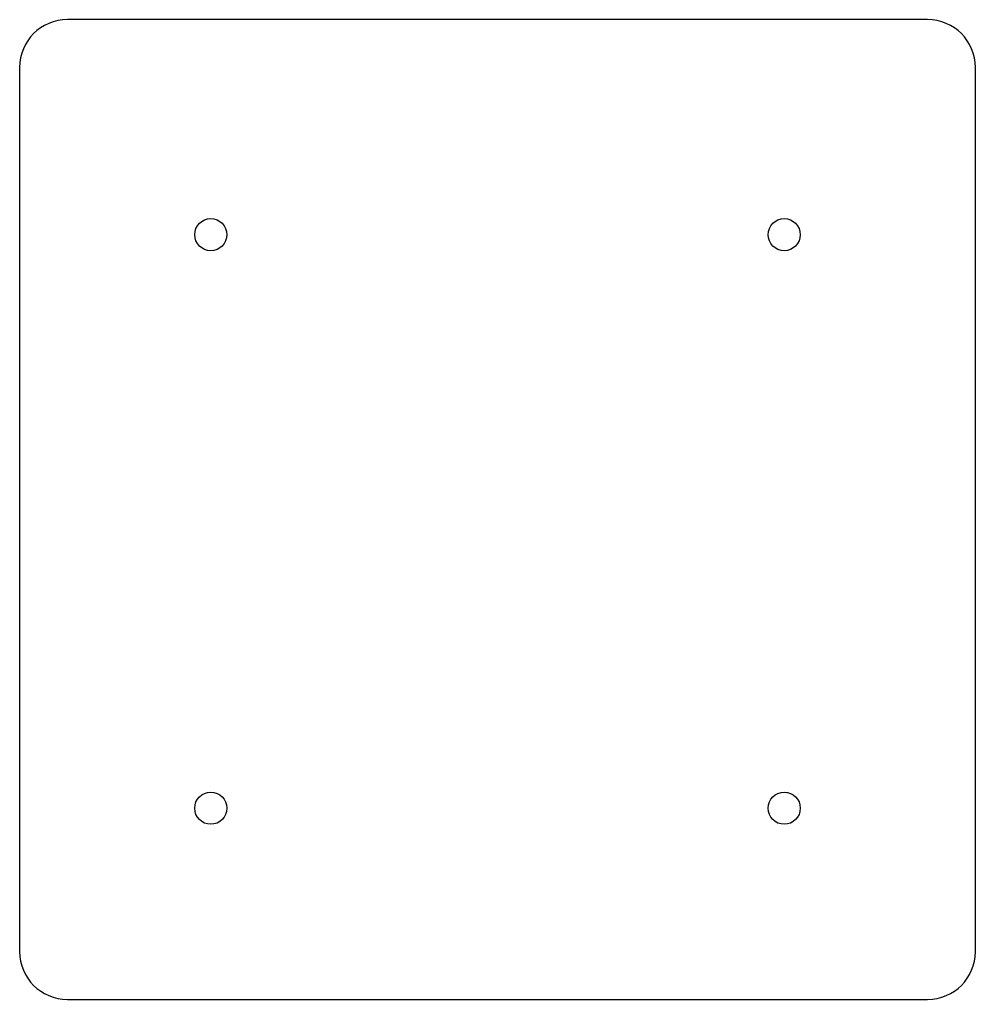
# Model space of a CAD drawing. Header units: millimetres. Extents: x 0 to 95.3, y 0 to 97.6.
import ezdxf

# ---------------------------------------------------------------- set-up
doc = ezdxf.new("R2010")
doc.units = ezdxf.units.MM

msp = doc.modelspace()

# ---------------------------------------------------------------- linework, layer by layer
msp.add_lwpolyline([(4.763, 0), (90.4875, 0, 0.41421356), (95.25, 4.7625), (95.25, 92.86875, 0.41421356), (90.4875, 97.63125), (4.7625, 97.63125, 0.41421356), (0, 92.86875), (0, 4.763, 0.41421356)], format="xyb", close=True)
for centre in [(19.05, 76.2), (76.2, 76.2), (19.05, 19.05), (76.2, 19.05)]:
    msp.add_circle(centre, 1.6)

doc.saveas('drawing.dxf')
